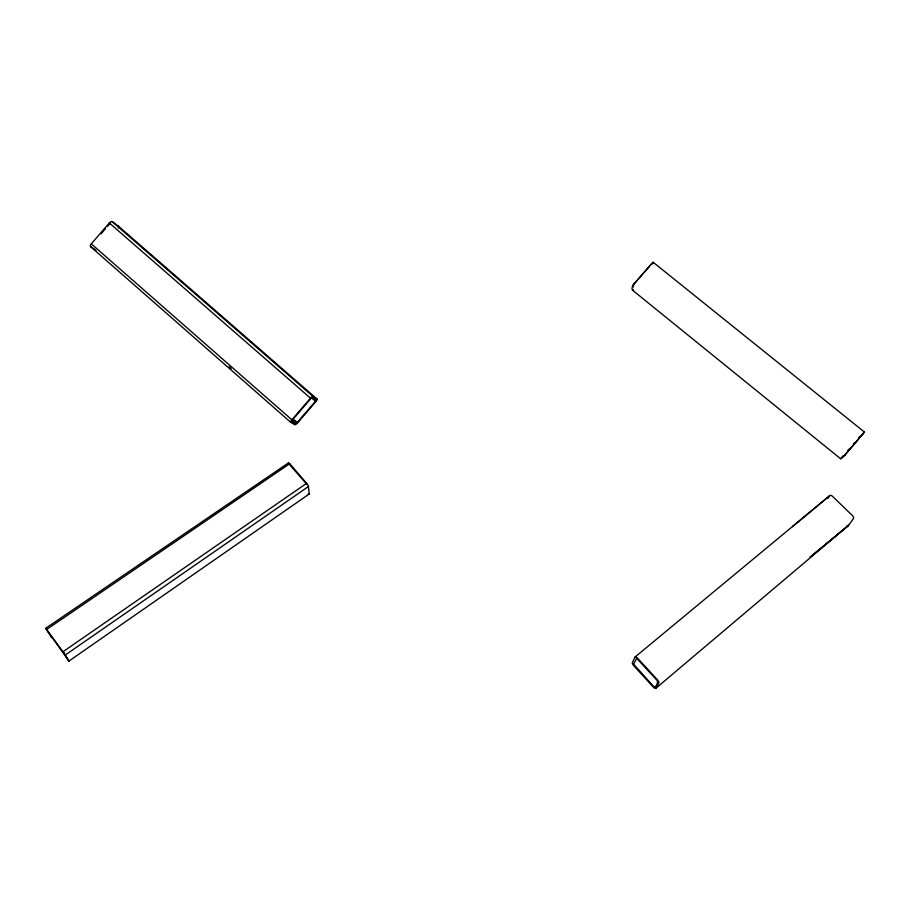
<?xml version="1.0" encoding="UTF-8"?>
<svg xmlns="http://www.w3.org/2000/svg" width="910" height="910" viewBox="0 0 910 910"><rect width="100%" height="100%" fill="white"/><g stroke="black" fill="none" stroke-linecap="round" stroke-linejoin="round"><path stroke-width="1.36" d="M651.935 264.264L651.913 263.49L650.263 265.265M653.027 263.468L653.062 262.182L864.489 432.102L844.707 455.262M289.3 464.293L307.045 484.564M864.489 432.102L863.146 433.114M635.1 656.986L632.336 662.707A2.901 0.967 50.4 0 0 633.815 665.767L653.346 687.095A2.935 0.978 49.9 0 0 655.814 688.335L848.586 525.343L853.455 518.518A2.775 1.388 47 0 0 852.283 515.435L832.525 496.337A2.741 1.376 47.7 0 0 829.795 495.62L635.1 656.986A2.935 0.99 50.3 0 1 637.535 658.158L657.373 679.747A2.969 1.001 49.9 0 1 658.863 682.853L655.814 688.335M828.054 498.271L829.795 495.62L792.394 526.663M633.804 284.455L633.428 285.353M315.508 401.242C317.249 399.479 312.13 396.555 310.981 398.387L292.349 420.067C290.472 421.865 295.887 424.617 297.126 422.627L315.508 401.242L311.186 397.59M633.861 284.375L637.273 280.394M841.909 457.252C836.995 462.906 850.259 450.382 842.25 457.184M842.194 457.013L843.411 455.603M638.365 279.131L642.688 274.092M643.768 272.829L649.171 266.528M847.824 450.461L848.928 449.176M853.33 444.034L854.433 442.749M858.835 437.608L859.939 436.322M852.772 445.763L844.901 454.943M853.887 444.455L863.146 433.547M91.319 243.857L109.314 222.939A2.753 1.297 -47.9 0 1 112.169 221.619L118.425 226.169L317.044 399.024A2.821 0.774 -48.6 0 1 315.884 401.572L297.581 422.866A2.821 0.774 -48.3 0 1 295.045 424.629L290.756 422.365L90.613 246.667A2.764 1.297 -47.2 0 1 91.319 243.857L291.882 419.817A2.855 0.796 -48.2 0 0 290.756 422.365M101.01 233.87L105.503 228.649M107.3 226.567L110.565 222.984M291.882 419.817L310.481 398.182A2.855 0.796 -48.6 0 1 313.029 396.453L317.044 399.024M633.383 289.517C630.937 291.723 632.188 284.421 634.02 283.772L653.062 262.228M848.507 525.434L810.048 557.193L848.586 525.343A2.741 1.365 47.1 0 1 847.028 525.423M862.168 434.32L862.976 433.672M68.989 661.035L309.275 493.948L308.456 486.52A2.81 0.66 55 0 0 306.613 483.301L289.733 463.702A2.798 0.648 55.2 0 0 288.231 463.042L45.625 628.355L69.092 661.24L63.666 652.641M306.613 483.301L63.006 651.742L63.586 652.641M65.292 655.007L308.456 486.52M45.625 628.355L46.603 629.504L289.733 463.702M632.473 290.142L840.692 458.833M90.613 246.667L96.039 250.204M112.169 221.619L313.029 396.453M313.734 398.523L315.895 400.4M109.314 222.939L310.481 398.182M295.443 420.989L297.581 422.866M292.872 418.896L297.126 422.627M291.962 419.521L296.216 423.264M229.07 366.719L231.197 368.596M292.918 422.763L295.045 424.629M47.013 630.175L51.017 636.704M46.603 629.504L63.529 652.55M51.779 637.853L51.199 636.966M63.484 652.402L67.966 659.648M633.451 286.275L633.474 286.969M118.425 226.169A2.719 1.263 -47.9 0 1 118.38 227.944M309.275 493.948A2.787 0.637 54.9 0 1 308.194 493.709M633.553 664.141L653.664 686.515C655.416 688.881 658.794 681.783 657.111 680.418L636.75 658.374L633.565 664.107"/></g></svg>
